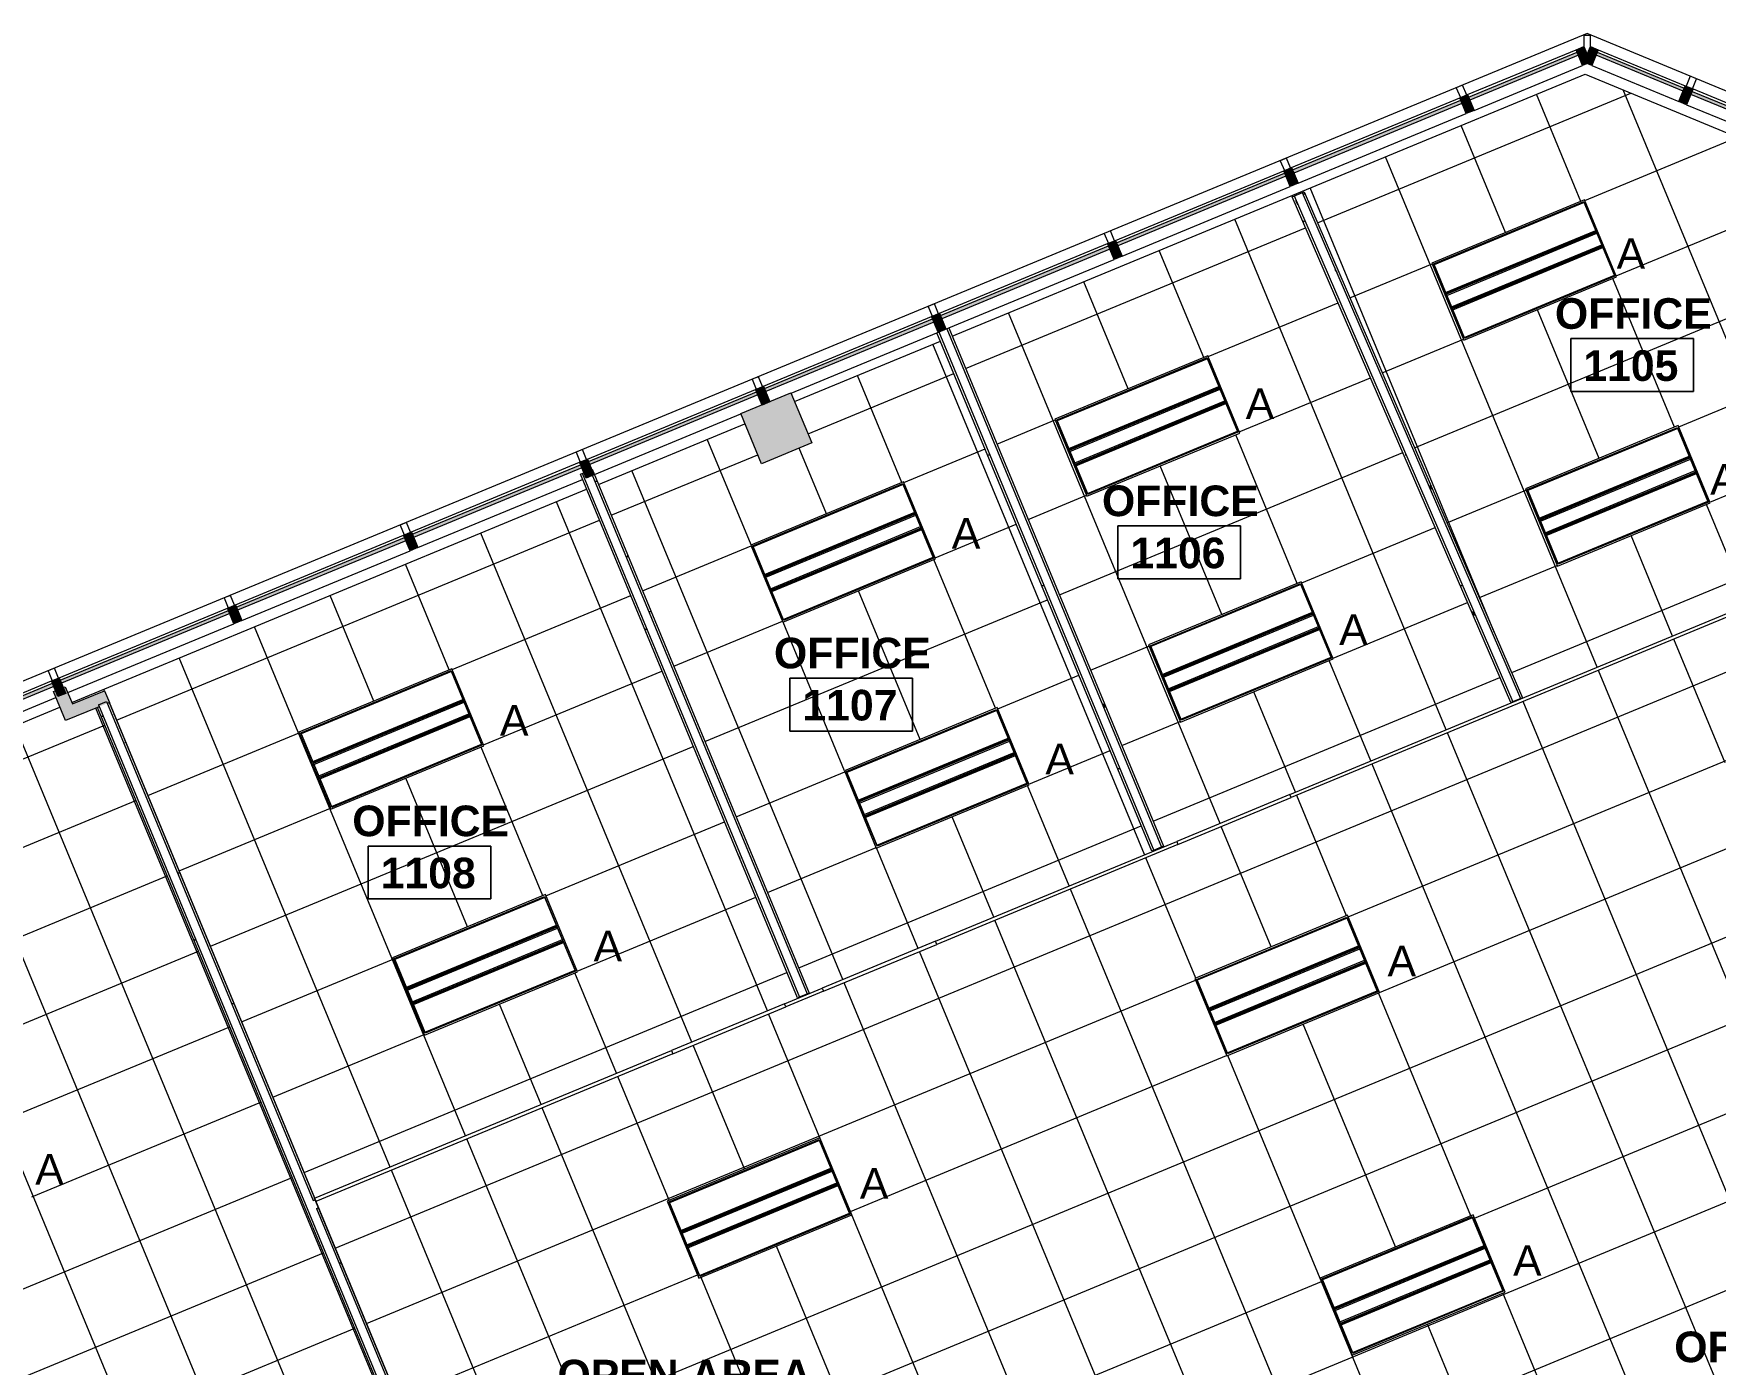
# Model space of a CAD drawing. Header units: inches. Extents: x 488 to 2071, y 800 to 2512.
# Drawn here: x 1040.8 to 1535, y 2121.1 to 2512.4 of the extents above; entities that cross this region are included whole.
import ezdxf

# ---------------------------------------------------------------- set-up
doc = ezdxf.new("R2010")
doc.units = ezdxf.units.IN
doc.header["$MEASUREMENT"] = 0
for name, color, linetype, lineweight in [('A-AREA-IDEN', 2, 'Continuous', 9), ('A-CLNG', 13, 'Continuous', 13), ('A-CLNG-PATT', 13, 'Continuous', 13), ('A-Flor-Shel-Tptn', 8, 'Continuous', 9), ('A-GLAZ-CURT', 52, 'Continuous', 9), ('A-GLAZ-CWMG', 51, 'Continuous', 13), ('A-Glaz-Shel', 8, 'Continuous', 9), ('A-Glaz-Shel-Sill', 8, 'Continuous', 9), ('A-WALL', 113, 'Continuous', 9), ('A-WALL-PATT', 111, 'Continuous', 13), ('E-LITE-EQPM', 33, 'Continuous', 9), ('E-LITE-EQPM-IDEN', 33, 'Continuous', 9), ('I-WALL', 2, 'Continuous', 9)]:
    doc.layers.add(name, color=color, linetype=linetype, lineweight=lineweight)
doc.styles.add('Arial', font='arial.ttf', dxfattribs={"height": 9})
doc.styles.add('Swis721 Lt BT_B', font='', dxfattribs={"height": 9})
doc.styles.get('Swis721 Lt BT_B').set_extended_font_data('Swis721 Lt BT', bold=True)
pattern_1 = [(0, (0, 0), (30.72, 7.68), [1.267, -21.773, 1.267, -21.773, -122.88]), (0, (0, 0), (30.72, 7.68), [-46.08, 1.267, -44.813, 1.267, -21.773, -53.76]), (0, (0, 0), (30.72, 7.68), [-115.2, 1.267, -14.093, 1.267, -37.133]), (120, (11.52, 3.84), (-22.011075, 22.7643), [1.267, -21.773, 1.267, -21.773, -122.88]), (120, (11.52, 3.84), (-22.011075, 22.7643), [-46.08, 1.267, -44.813, 1.267, -21.773, -53.76]), (120, (11.52, 3.84), (-22.011075, 22.7643), [-115.2, 1.267, -14.093, 1.267, -37.133]), (240, (15.36, 19.2), (-8.708925, -30.4443), [1.267, -21.773, 1.267, -21.773, -122.88]), (240, (15.36, 19.2), (-8.708925, -30.4443), [-46.08, 1.267, -44.813, 1.267, -21.773, -53.76]), (240, (15.36, 19.2), (-8.708925, -30.4443), [-115.2, 1.267, -14.093, 1.267, -37.133])]

# ---------------------------------------------------------------- blocks, each defined once
blk = doc.blocks.new('Revit Link EDITED_dwg_MUL4-5488113-Level 1 REFLECTED CEILING PLAN')
at = {"layer": 'A-Glaz-Shel', "color": 7, "flags": 128}
for points in [[(-1, 3.12), (-1, 6.25), (1, 6.25), (1, 3.12)], [(55, 3.12), (55, 6.25), (57, 6.25), (57, 3.12)], [(111, 3.12), (111, 6.25), (113, 6.25), (113, 3.12)], [(167, 3.12), (167, 6.25), (169, 6.25), (169, 3.12)]]:
    blk.add_lwpolyline(points, dxfattribs=at)
blk = doc.blocks.new('Revit Link EDITED_dwg_MUL1-V4-Level 1 REFLECTED CEILING PLAN')
at = {"layer": 'A-Glaz-Shel', "color": 7, "flags": 128}
blk.add_lwpolyline([(-1, 3.12), (-1, 6.25), (1, 6.25), (1, 3.12)], dxfattribs=at)
blk = doc.blocks.new('Revit Link EDITED_dwg_MUL1-V6-Level 1 REFLECTED CEILING PLAN')
at = {"layer": 'A-Glaz-Shel', "color": 7, "flags": 128}
blk.add_lwpolyline([(-1, 2.97), (-1, 6.25), (1, 6.25), (1, 2.97)], dxfattribs=at)
blk = doc.blocks.new('Revit Link EDITED_dwg_MUL6-V5-Level 1 REFLECTED CEILING PLAN')
at = {"layer": 'A-Glaz-Shel', "color": 7, "flags": 128}
for points in [[(-1, 3.12), (-1, 6.25), (1, 6.25), (1, 3.12)], [(55, 3.12), (55, 6.25), (57, 6.25), (57, 3.12)], [(111, 3.12), (111, 6.25), (113, 6.25), (113, 3.12)], [(167, 3.12), (167, 6.25), (169, 6.25), (169, 3.12)], [(223, 3.12), (223, 6.25), (225, 6.25), (225, 3.12)], [(279, 3.12), (279, 6.25), (281, 6.25), (281, 3.12)]]:
    blk.add_lwpolyline(points, dxfattribs=at)
blk = doc.blocks.new('Revit Link EDITED_dwg-5488103-Level 1 REFLECTED CEILING PLAN')
at = {"layer": 'A-Glaz-Shel-Sill', "color": 7, "flags": 128}
blk.add_lwpolyline([(2027.09, 2231.29), (2027.09, 2292.98), (1497.37, 2512.39), (550.6, 2120.23), (488.05, 1969.23)], dxfattribs=at)
at = {"extrusion": (0, 0, -1), "zscale": -1}
blk.add_blockref('Revit Link EDITED_dwg_MUL1-V6-Level 1 REFLECTED CEILING PLAN', (-1497.37, 2505.63), dxfattribs=at)
for name, p, rotation in [('Revit Link EDITED_dwg_MUL4-5488113-Level 1 REFLECTED CEILING PLAN', (-1462.23, 2491.07), 337.4999999999797), ('Revit Link EDITED_dwg_MUL1-V4-Level 1 REFLECTED CEILING PLAN', (-1526.21, 2493.68), 22.50000000002028), ('Revit Link EDITED_dwg_MUL6-V5-Level 1 REFLECTED CEILING PLAN', (-1255.28, 2405.35), 337.4999999999797)]:
    blk.add_blockref(name, p, dxfattribs=dict(at, rotation=rotation))
blk = doc.blocks.new('System Panel - Glazed-5474415-Level 1 REFLECTED CEILING PLAN')
at = {"layer": 'A-GLAZ-CURT', "lineweight": 13}
for p, q in [((-315.47, 0.75), (-315.47, 1.75)), ((-315.47, 1.75), (-201.95, 1.75)), ((-201.95, 0.75), (-315.47, 0.75)), ((-201.95, 1.75), (-201.95, 0.75)), ((-165.95, 0.75), (-165.95, 1.75)), ((-165.95, 1.75), (-153.95, 1.75)), ((-153.95, 0.75), (-165.95, 0.75)), ((-153.95, 1.75), (-153.95, 0.75)), ((-117.95, 0.75), (-117.95, 1.75)), ((-117.95, 1.75), (-41.22, 1.75)), ((-41.22, 0.75), (-117.95, 0.75)), ((-41.22, 1.75), (-41.22, 0.75)), ((-5.22, 0.75), (-5.22, 1.75)), ((-5.22, 1.75), (240.78, 1.75)), ((240.78, 0.75), (-5.22, 0.75)), ((240.78, 1.75), (240.78, 0.75)), ((276.78, 0.75), (276.78, 1.75)), ((276.78, 1.75), (315.47, 1.75)), ((315.47, 0.75), (276.78, 0.75)), ((315.47, 1.75), (315.47, 0.75))]:
    blk.add_line(p, q, dxfattribs=at)
at = {"layer": 'A-GLAZ-CURT'}
for p, q in [((-165.95, 1.75), (-201.95, 1.75)), ((-201.95, 0.75), (-165.95, 0.75)), ((-117.95, 1.75), (-153.95, 1.75)), ((-153.95, 0.75), (-117.95, 0.75)), ((-5.22, 1.75), (-41.22, 1.75)), ((-41.22, 0.75), (-5.22, 0.75)), ((276.78, 1.75), (240.78, 1.75)), ((240.78, 0.75), (276.78, 0.75))]:
    blk.add_line(p, q, dxfattribs=at)
blk = doc.blocks.new('System Panel - Glazed-5309572-Level 1 REFLECTED CEILING PLAN')
at = {"layer": 'A-GLAZ-CURT'}
blk.add_hatch(color=7, dxfattribs=at).paths.add_polyline_path([(13.84, 0.75), (13.84, 1.75), (-13.84, 1.75), (-13.84, 0.75), (0.71, 0.75)], flags=0)
at = {"layer": 'A-GLAZ-CURT', "color": 55, "lineweight": 20}
for p, q in [((-13.84, 0.75), (-13.84, 1.75)), ((-13.84, 1.75), (13.84, 1.75)), ((13.84, 0.75), (-13.84, 0.75)), ((13.84, 1.75), (13.84, 0.75))]:
    blk.add_line(p, q, dxfattribs=at)
blk = doc.blocks.new('System Panel - Glazed-5309579-Level 1 REFLECTED CEILING PLAN')
at = {"layer": 'A-GLAZ-CURT'}
blk.add_hatch(color=7, dxfattribs=at).paths.add_polyline_path([(26.8, 0.75), (26.8, 1.75), (-26.8, 1.75), (-26.8, 0.75), (25.31, 0.75)], flags=0)
at = {"layer": 'A-GLAZ-CURT', "color": 55, "lineweight": 20}
for p, q in [((-26.8, 0.75), (-26.8, 1.75)), ((-26.8, 1.75), (26.8, 1.75)), ((26.8, 0.75), (-26.8, 0.75)), ((26.8, 1.75), (26.8, 0.75))]:
    blk.add_line(p, q, dxfattribs=at)
blk = doc.blocks.new('System Panel - Glazed-5309580-Level 1 REFLECTED CEILING PLAN')
at = {"layer": 'A-GLAZ-CURT'}
blk.add_hatch(color=7, dxfattribs=at).paths.add_polyline_path([(-17.26, 0.75), (17.26, 0.75), (17.26, 1.75), (-17.26, 1.75)], flags=0)
at = {"layer": 'A-GLAZ-CURT', "color": 55, "lineweight": 20}
for p, q in [((-17.26, 0.75), (-17.26, 1.75)), ((-17.26, 1.75), (17.26, 1.75)), ((17.26, 0.75), (-17.26, 0.75)), ((17.26, 1.75), (17.26, 0.75))]:
    blk.add_line(p, q, dxfattribs=at)
blk = doc.blocks.new('System Panel - Glazed-5309578-Level 1 REFLECTED CEILING PLAN')
at = {"layer": 'A-GLAZ-CURT'}
blk.add_hatch(color=7, dxfattribs=at).paths.add_polyline_path([(26.75, 0.75), (26.75, 1.75), (-26.75, 1.75), (-26.75, 0.75), (26.31, 0.75)], flags=0)
at = {"layer": 'A-GLAZ-CURT', "color": 55, "lineweight": 20}
for p, q in [((-26.75, 0.75), (-26.75, 1.75)), ((-26.75, 1.75), (26.75, 1.75)), ((26.75, 0.75), (-26.75, 0.75)), ((26.75, 1.75), (26.75, 0.75))]:
    blk.add_line(p, q, dxfattribs=at)
blk = doc.blocks.new('Rectangular Mullion - 2_5_ x 5_ rectangular-V23-Level 1 REFLECTED CEILING PLAN')
at = {"layer": 'A-GLAZ-CWMG', "lineweight": 9}
for p, q in [((996.58, 2301.58), (1046.01, 2322.05)), ((998.5, 2296.96), (1047.32, 2317.18))]:
    blk.add_line(p, q, dxfattribs=at)
blk = doc.blocks.new('Rectangular Mullion - 2_5_ x 5_ rectangular-V24-Level 1 REFLECTED CEILING PLAN')
at = {"layer": 'A-GLAZ-CWMG', "lineweight": 9}
for p, q in [((1048.32, 2323.01), (1097.75, 2343.48)), ((1050.78, 2318.61), (1099.66, 2338.86))]:
    blk.add_line(p, q, dxfattribs=at)
blk = doc.blocks.new('Rectangular Mullion - 2_5_ x 5_ rectangular-V20-Level 1 REFLECTED CEILING PLAN')
at = {"layer": 'A-GLAZ-CWMG', "lineweight": 9}
for p, q in [((737.9, 2194.43), (787.32, 2214.9)), ((739.81, 2189.81), (789.24, 2210.28))]:
    blk.add_line(p, q, dxfattribs=at)
blk = doc.blocks.new('Rectangular Mullion - 2_5_ x 5_ rectangular-V25-Level 1 REFLECTED CEILING PLAN')
at = {"layer": 'A-GLAZ-CWMG', "lineweight": 9}
for p, q in [((1151.79, 2365.87), (1201.22, 2386.34)), ((1153.71, 2361.25), (1202.11, 2381.3))]:
    blk.add_line(p, q, dxfattribs=at)
blk = doc.blocks.new('Rectangular Mullion - 2_5_ x 5_ rectangular-V26-Level 1 REFLECTED CEILING PLAN')
at = {"layer": 'A-GLAZ-CWMG', "lineweight": 9}
for p, q in [((1203.53, 2387.3), (1252.96, 2407.77)), ((1205.58, 2382.73), (1248.63, 2400.57))]:
    blk.add_line(p, q, dxfattribs=at)
blk = doc.blocks.new('Rectangular Mullion - 2_5_ x 5_ rectangular-V27-Level 1 REFLECTED CEILING PLAN')
at = {"layer": 'A-GLAZ-CWMG', "lineweight": 9}
for p, q in [((1255.27, 2408.73), (1304.7, 2429.2)), ((1263.41, 2406.69), (1306.26, 2424.44))]:
    blk.add_line(p, q, dxfattribs=at)
blk = doc.blocks.new('Rectangular Mullion - 2_5_ x 5_ rectangular-V28-Level 1 REFLECTED CEILING PLAN')
at = {"layer": 'A-GLAZ-CWMG', "lineweight": 9}
for p, q in [((1307.01, 2430.16), (1356.43, 2450.63)), ((1309.72, 2425.87), (1358.35, 2446.01))]:
    blk.add_line(p, q, dxfattribs=at)
blk = doc.blocks.new('Rectangular Mullion - 2_5_ x 5_ rectangular-5308300-Level 1 REFLECTED CEILING PLAN')
at = {"layer": 'A-GLAZ-CWMG', "lineweight": 9}
for p, q in [((1462.22, 2494.45), (1494.11, 2507.66)), ((1464.13, 2489.83), (1496.02, 2503.04))]:
    blk.add_line(p, q, dxfattribs=at)
blk = doc.blocks.new('Rectangular Mullion - 2_5_ x 5_ rectangular-5309582-Level 1 REFLECTED CEILING PLAN')
at = {"layer": 'A-GLAZ-CWMG', "lineweight": 9}
blk.add_hatch(color=7, dxfattribs=at).paths.add_polyline_path([(-2.5, 2.5), (-1.04, 2.5), (-1.77, 1.77), (0, 0), (0, -2.5), (-2.5, -2.5), (-2.5, -0.75)], flags=0)
at = {"layer": 'A-GLAZ-CWMG', "color": 55, "lineweight": 20}
for p, q in [((0, 2.5), (-2.5, 2.5)), ((-2.5, 2.5), (-2.5, -2.5)), ((0, -2.5), (0, 2.5)), ((-2.5, -2.5), (0, -2.5))]:
    blk.add_line(p, q, dxfattribs=at)
blk = doc.blocks.new('Rectangular Mullion - 2_5_ x 5_ rectangular-5309583-Level 1 REFLECTED CEILING PLAN')
at = {"layer": 'A-GLAZ-CWMG', "lineweight": 9}
blk.add_hatch(color=7, dxfattribs=at).paths.add_polyline_path([(-1.25, 2.5), (1.25, 2.5), (1.25, -2.5), (-1.25, -2.5), (-1.25, -0.75)], flags=0)
at = {"layer": 'A-GLAZ-CWMG', "color": 55, "lineweight": 20}
for p, q in [((1.25, 2.5), (-1.25, 2.5)), ((-1.25, 2.5), (-1.25, -2.5)), ((1.25, -2.5), (1.25, 2.5)), ((-1.25, -2.5), (1.25, -2.5))]:
    blk.add_line(p, q, dxfattribs=at)
blk = doc.blocks.new('Rectangular Mullion - 2_5_ x 5_ rectangular-5309581-Level 1 REFLECTED CEILING PLAN')
at = {"layer": 'A-GLAZ-CWMG', "lineweight": 9}
blk.add_hatch(color=7, dxfattribs=at).paths.add_polyline_path([(0, 2.5), (-1.89, 2.5), (-2.5, 2.25), (-2.5, -2.5), (0, -2.5), (0, 0)], flags=0)
at = {"layer": 'A-GLAZ-CWMG', "color": 55, "lineweight": 20}
for p, q in [((-2.5, 2.5), (0, 2.5)), ((-2.5, -2.5), (-2.5, 2.5)), ((0, 2.5), (0, -2.5)), ((0, -2.5), (-2.5, -2.5))]:
    blk.add_line(p, q, dxfattribs=at)
blk = doc.blocks.new('Rectangular Mullion - 2_5_ x 5_ rectangular-5308210-Level 1 REFLECTED CEILING PLAN')
at = {"layer": 'A-GLAZ-CWMG', "lineweight": 9}
for p, q in [((1528.52, 2496.11), (1578.04, 2475.6)), ((1526.61, 2491.49), (1576.13, 2470.98))]:
    blk.add_line(p, q, dxfattribs=at)
blk = doc.blocks.new('Rectangular Mullion - 2_5_ x 5_ rectangular-5308474-Level 1 REFLECTED CEILING PLAN')
at = {"layer": 'A-GLAZ-CWMG', "lineweight": 9}
for p, q in [((1500.64, 2507.66), (1526.21, 2497.07)), ((1498.73, 2503.04), (1524.3, 2492.45))]:
    blk.add_line(p, q, dxfattribs=at)
blk = doc.blocks.new('L-Recessed-Axis-Plano - 2 X 4-4550867-Level 1 REFLECTED CEILING PLAN')
at = {"layer": 'E-LITE-EQPM'}
for p, q in [((23.91, 11.87), (-23.91, 11.87)), ((-23.91, 11.87), (-23.91, -11.88)), ((-23.87, -11.56), (-23.87, 11.56)), ((-23.87, 11.56), (23.88, 11.56)), ((23.88, 11.56), (23.88, -11.56)), ((23.91, -11.88), (23.91, 11.87)), ((-23.87, 2.74), (23.88, 2.74)), ((23.88, 2.51), (-23.87, 2.51)), ((-23.87, 2.3), (23.88, 2.3)), ((-23.87, 2.2), (23.88, 2.2)), ((-23.87, 1.83), (23.88, 1.83)), ((-23.87, -1.83), (23.88, -1.83)), ((-23.87, -2.2), (23.88, -2.2)), ((-23.87, -2.3), (23.88, -2.3)), ((-23.87, -2.51), (23.88, -2.51)), ((-23.87, -2.74), (23.88, -2.74)), ((-23.91, -11.88), (23.91, -11.88)), ((23.88, -11.56), (-23.87, -11.56))]:
    blk.add_line(p, q, dxfattribs=at)
blk = doc.blocks.new('Room Tag - Room Name and Number-3379422-Level 1 REFLECTED CEILING PLAN')
at = {"layer": 'A-AREA-IDEN'}
for p, q in [((-0.1881, -0.1636), (-0.1881, -0.0018)), ((-0.1881, -0.0018), (0.1869, -0.0018)), ((0.1869, -0.0018), (-0.1881, -0.0018)), ((-0.1881, -0.0018), (-0.1881, -0.1636)), ((0.1869, -0.0018), (0.1869, -0.1636)), ((0.1869, -0.1636), (0.1869, -0.0018)), ((0.1869, -0.1636), (-0.1881, -0.1636)), ((-0.1881, -0.1636), (0.1869, -0.1636))]:
    blk.add_line(p, q, dxfattribs=at)

msp = doc.modelspace()

# ---------------------------------------------------------------- hatches: boundary and pattern name
at = {"layer": 'A-CLNG-PATT'}
h = msp.add_hatch(dxfattribs=at)
h.set_pattern_fill('FP_6', color=256, style=0, pattern_type=2)
h.set_pattern_definition([(22.5, (1358.762, 2354.203), (9.1844, -22.1731), []), (292.5, (1358.762, 2354.203), (-22.1731, -9.1844), [])])
h.paths.add_polyline_path([(1123.41, 2169.95), (1706.27, 2411.38), (1706.22, 2411.49), (1706.94, 2411.79), (1707.1, 2411.72), (1709.06, 2412.53), (1608.55, 2454.17), (1603.73, 2442.55), (1588.95, 2448.67), (1593.76, 2460.29), (1496.76, 2500.47), (1310.74, 2423.42), (1372.87, 2273.42), (1369.41, 2271.98), (1307.27, 2421.99), (1264.43, 2404.24), (1269.49, 2392.02), (1254.71, 2385.9), (1249.83, 2397.68), (1206.77, 2379.85), (1268.72, 2230.28), (1265.26, 2228.84), (1203.31, 2378.41), (1051.98, 2315.73), (1052.17, 2315.27), (1061.6, 2319.17), (1123.36, 2170.06)], flags=0)
h.paths.add_polyline_path([(1155.66, 2217.91), (1146.26, 2240.6), (1191.19, 2259.21), (1200.59, 2236.52), (1155.88, 2218)], flags=0)
h.paths.add_polyline_path([(1288.45, 2272.91), (1279.05, 2295.61), (1323.98, 2314.22), (1333.38, 2291.52), (1288.67, 2273.01)], flags=0)
h.paths.add_polyline_path([(1128.16, 2284.32), (1118.76, 2307.01), (1163.68, 2325.62), (1173.08, 2302.92), (1128.38, 2284.41)], flags=0)
h.paths.add_polyline_path([(1377.84, 2309.94), (1368.44, 2332.63), (1413.36, 2351.24), (1422.76, 2328.55), (1378.19, 2310.08)], flags=0)
h.paths.add_polyline_path([(1474.92, 2315.69), (1410.68, 2464.44), (1414.15, 2465.88), (1478.39, 2317.12), (1475.5, 2315.92)], flags=0)
h.paths.add_polyline_path([(1260.95, 2339.32), (1251.55, 2362.01), (1296.47, 2380.62), (1305.87, 2357.93), (1261.17, 2339.41)], flags=0)
h.paths.add_polyline_path([(1488.61, 2355.82), (1479.21, 2378.51), (1524.13, 2397.12), (1533.53, 2374.43), (1488.83, 2355.91)], flags=0)
h.paths.add_polyline_path([(1350.33, 2376.34), (1340.93, 2399.04), (1385.86, 2417.64), (1395.26, 2394.95), (1350.55, 2376.44)], flags=0)
h.paths.add_polyline_path([(1577.3, 2392.56), (1567.9, 2415.25), (1612.83, 2433.86), (1622.22, 2411.17), (1577.52, 2392.65)], flags=0)
h.paths.add_polyline_path([(1461.1, 2422.23), (1451.7, 2444.92), (1496.63, 2463.53), (1506.03, 2440.83), (1461.32, 2422.32)], flags=0)
h = msp.add_hatch(dxfattribs=at)
h.set_pattern_fill('FP_8', color=256, style=0, pattern_type=2)
h.set_pattern_definition([(22.5, (1548.482, 2147.036), (9.1844, -22.1731), []), (292.5, (1548.482, 2147.036), (-22.1731, -9.1844), [])])
h.paths.add_polyline_path([(1500.81, 1790.56), (1501.31, 1790.76), (1501.16, 1791.18), (1571.97, 1820.51), (1572.14, 1820.1), (1815.51, 1920.91), (1783.31, 1998.63), (1779.85, 1997.2), (1694.14, 2204.12), (1694.26, 2204.17), (1690.01, 2214.45), (1692.45, 2221.18), (1702.25, 2224.79), (1702.93, 2225.07), (1709.04, 2210.3), (1881.32, 2281.66), (1871.75, 2304.75), (1875.22, 2306.19), (1886.22, 2279.63), (1939.27, 2303.36), (1926.08, 2308.83), (1930.95, 2320.62), (1732.29, 2402.91), (1730.28, 2398.06), (1706.94, 2407.73), (1707.65, 2408.04), (1706.65, 2410.45), (1123.74, 2169.01), (1193.44, 2000.73), (1381.99, 2078.83), (1413.5, 2002.76), (1413, 2002.55), (1500.73, 1790.73)], flags=0)
h.paths.add_polyline_path([(1587.01, 1796.35), (1702.75, 1844.29), (1693.61, 1866.36), (1577.87, 1818.42), (1586.77, 1796.92)], flags=0)
h.paths.add_polyline_path([(1706.21, 1845.72), (1822.22, 1893.78), (1813.08, 1915.84), (1697.07, 1867.79), (1705.64, 1847.12)], flags=0)
h.paths.add_polyline_path([(1538.42, 1858), (1529.02, 1880.69), (1573.95, 1899.3), (1583.35, 1876.6), (1538.64, 1858.09)], flags=0)
h.paths.add_polyline_path([(1223.52, 1928.11), (1371.65, 1989.47), (1343.01, 2058.63), (1194.88, 1997.27), (1220.22, 1936.09)], flags=0)
h.paths.add_polyline_path([(1688.29, 1932.27), (1678.89, 1954.97), (1723.82, 1973.57), (1733.22, 1950.88), (1688.51, 1932.37)], flags=0)
h.paths.add_polyline_path([(1501.95, 1946.05), (1492.55, 1968.75), (1537.47, 1987.35), (1546.87, 1964.66), (1502.17, 1946.14)], flags=0)
h.paths.add_polyline_path([(1256.51, 1973.08), (1247.11, 1995.77), (1292.04, 2014.38), (1301.44, 1991.69), (1256.73, 1973.17)], flags=0)
h.paths.add_polyline_path([(1375.12, 1990.9), (1408.61, 2004.78), (1379.96, 2073.93), (1346.47, 2060.06), (1374.78, 1991.72)], flags=0)
h.paths.add_polyline_path([(1651.82, 2020.33), (1642.42, 2043.02), (1687.34, 2061.63), (1696.74, 2038.94), (1652.04, 2020.42)], flags=0)
h.paths.add_polyline_path([(1464.75, 2034.15), (1455.35, 2056.84), (1500.27, 2075.45), (1509.67, 2052.75), (1464.97, 2034.24)], flags=0)
h.paths.add_polyline_path([(1272.7, 2058.61), (1263.3, 2081.31), (1308.23, 2099.91), (1317.63, 2077.22), (1272.92, 2058.7)], flags=0)
h.paths.add_polyline_path([(1383.89, 2074.95), (1377.81, 2089.75), (1392.55, 2095.86), (1398.67, 2081.07), (1384, 2075)], flags=0)
h.paths.add_polyline_path([(1615.33, 2110), (1605.93, 2132.69), (1650.85, 2151.3), (1660.25, 2128.6), (1615.55, 2110.09)], flags=0)
h.paths.add_polyline_path([(1428.31, 2123.75), (1418.91, 2146.44), (1463.84, 2165.05), (1473.24, 2142.36), (1428.53, 2123.84)], flags=0)
h.paths.add_polyline_path([(1236.33, 2146.42), (1226.93, 2169.11), (1271.86, 2187.72), (1281.26, 2165.03), (1236.55, 2146.51)], flags=0)
h.paths.add_polyline_path([(1583.32, 2187.27), (1573.92, 2209.97), (1618.84, 2228.58), (1628.24, 2205.88), (1583.54, 2187.37)], flags=0)
h.paths.add_polyline_path([(1703.83, 2208.14), (1708.44, 2210.05), (1708.72, 2210.71), (1705.5, 2212.08), (1703.84, 2208.16)], flags=0)
h.paths.add_polyline_path([(1391.42, 2211.83), (1382.02, 2234.52), (1426.95, 2253.13), (1436.35, 2230.44), (1391.64, 2211.92)], flags=0)
h.paths.add_polyline_path([(1716.63, 2242.49), (1707.23, 2265.19), (1752.15, 2283.8), (1761.55, 2261.1), (1716.85, 2242.59)], flags=0)
h.paths.add_polyline_path([(1547.04, 2275.12), (1537.64, 2297.81), (1582.57, 2316.42), (1591.97, 2293.73), (1547.26, 2275.21)], flags=0)
h.paths.add_polyline_path([(1679.85, 2331.3), (1670.45, 2353.99), (1715.37, 2372.6), (1724.77, 2349.91), (1680.07, 2331.39)], flags=0)
h.paths.add_polyline_path([(1728.25, 2402.96), (1728.82, 2404.35), (1710.37, 2411.99), (1708.41, 2411.18), (1728.01, 2403.06)], flags=0)
h = msp.add_hatch(dxfattribs=at)
h.set_pattern_fill('FP_4', color=256, style=0, pattern_type=2)
h.set_pattern_definition([(292.5, (984.87, 1991.512), (-22.1731, -9.1844), []), (202.5, (984.87, 1991.512), (-9.1844, 22.1731), [])])
h.paths.add_polyline_path([(936.47, 1716.21), (1080.67, 1775.94), (1049.26, 1851.78), (1048.22, 1851.35), (1016.67, 1927.51), (1071.54, 1950.24), (1066.76, 1961.78), (1081.54, 1967.9), (1086.32, 1956.36), (1189.98, 1999.3), (1059.52, 2314.25), (1050.14, 2310.37), (1048.51, 2314.29), (954.19, 2275.22), (959.07, 2263.44), (944.28, 2257.32), (939.41, 2269.1), (741.43, 2187.09), (935.79, 1717.85)], flags=0)
h.paths.add_polyline_path([(950.23, 1821.02), (940.83, 1843.72), (985.76, 1862.33), (995.16, 1839.63), (950.45, 1821.12)], flags=0)
h.paths.add_polyline_path([(1050.22, 1856.33), (1084.1, 1870.36), (1055.45, 1939.52), (1021.57, 1925.48), (1050.19, 1856.39)], flags=0)
h.paths.add_polyline_path([(1087.56, 1871.79), (1220.06, 1926.68), (1191.41, 1995.83), (1087.48, 1952.78), (1087.38, 1953), (1073.33, 1947.19), (1073.43, 1946.96), (1058.91, 1940.95), (1087.22, 1872.61)], flags=0)
h.paths.add_polyline_path([(914.66, 1910.31), (905.26, 1933), (950.19, 1951.61), (959.59, 1928.92), (914.88, 1910.4)], flags=0)
h.paths.add_polyline_path([(1119.07, 1916.15), (1109.67, 1938.84), (1154.59, 1957.45), (1163.99, 1934.76), (1119.29, 1916.24)], flags=0)
h.paths.add_polyline_path([(1068.82, 1974.16), (1059.42, 1996.86), (1104.35, 2015.46), (1113.75, 1992.77), (1069.04, 1974.25)], flags=0)
h.paths.add_polyline_path([(876.67, 1998.61), (867.27, 2021.31), (912.2, 2039.92), (921.6, 2017.22), (876.89, 1998.71)], flags=0)
h.paths.add_polyline_path([(1032.04, 2062.97), (1022.64, 2085.66), (1067.56, 2104.27), (1076.96, 2081.58), (1032.26, 2063.06)], flags=0)
h.paths.add_polyline_path([(841.2, 2087.66), (831.8, 2110.35), (876.73, 2128.96), (886.13, 2106.27), (841.42, 2087.75)], flags=0)
h.paths.add_polyline_path([(995.36, 2151.51), (985.96, 2174.21), (1030.89, 2192.81), (1040.28, 2170.12), (995.58, 2151.6)], flags=0)
h.paths.add_polyline_path([(812.44, 2153.68), (803.04, 2176.37), (847.97, 2194.98), (857.36, 2172.29), (812.66, 2153.77)], flags=0)
h.paths.add_polyline_path([(967.81, 2218.04), (958.41, 2240.73), (1003.33, 2259.34), (1012.73, 2236.64), (968.03, 2218.13)], flags=0)
at = {"layer": 'A-WALL'}
msp.add_hatch(color=250, dxfattribs=at).paths.add_polyline_path([(1254.71, 2385.9), (1269.49, 2392.02), (1263.37, 2406.81), (1248.58, 2400.68), (1254.63, 2386.09)], flags=0)
at = {"layer": 'A-WALL-PATT', "lineweight": 9}
h = msp.add_hatch(dxfattribs=at)
h.set_pattern_fill('FP_1', color=256, style=0, pattern_type=2)
h.set_pattern_definition(pattern_1)
h.paths.add_polyline_path([(1474.92, 2315.69), (1475.5, 2315.92), (1411.26, 2464.68), (1410.68, 2464.44), (1474.82, 2315.92)], flags=0)
h = msp.add_hatch(dxfattribs=at)
h.set_pattern_fill('FP_1', color=256, style=0, pattern_type=2)
h.set_pattern_definition(pattern_1)
h.paths.add_polyline_path([(1477.81, 2316.88), (1478.39, 2317.12), (1414.15, 2465.88), (1413.57, 2465.64), (1477.09, 2318.55)], flags=0)
h = msp.add_hatch(dxfattribs=at)
h.set_pattern_fill('FP_1', color=256, style=0, pattern_type=2)
h.set_pattern_definition(pattern_1)
h.paths.add_polyline_path([(1369.41, 2271.98), (1369.99, 2272.22), (1306.84, 2424.68), (1306.26, 2424.44), (1369.31, 2272.22)], flags=0)
h = msp.add_hatch(dxfattribs=at)
h.set_pattern_fill('FP_1', color=256, style=0, pattern_type=2)
h.set_pattern_definition(pattern_1)
h.paths.add_polyline_path([(1372.3, 2273.18), (1372.87, 2273.42), (1309.72, 2425.87), (1309.15, 2425.63), (1369.99, 2278.75)], flags=0)
h = msp.add_hatch(dxfattribs=at)
h.set_pattern_fill('FP_1', color=256, style=0, pattern_type=2)
h.set_pattern_definition(pattern_1)
h.paths.add_polyline_path([(1265.26, 2228.84), (1265.84, 2229.08), (1202.04, 2383.1), (1201.46, 2382.86), (1265.16, 2229.08)], flags=0)
h = msp.add_hatch(dxfattribs=at)
h.set_pattern_fill('FP_1', color=256, style=0, pattern_type=2)
h.set_pattern_definition(pattern_1)
h.paths.add_polyline_path([(1268.15, 2230.04), (1268.72, 2230.28), (1204.93, 2384.3), (1204.35, 2384.06), (1265.84, 2235.61)], flags=0)
for points in [[(1050.14, 2310.37), (1053.6, 2311.8), (1050.06, 2320.35), (1046.6, 2318.91), (1048.53, 2314.25)], [(1053.6, 2311.8), (1063.02, 2315.73), (1061.6, 2319.17), (1052.17, 2315.27), (1052.94, 2313.41)]]:
    msp.add_hatch(color=7, dxfattribs=at).paths.add_polyline_path(points, flags=0)
h = msp.add_hatch(dxfattribs=at)
h.set_pattern_fill('FP_1', color=256, style=0, pattern_type=2)
h.set_pattern_definition(pattern_1)
h.paths.add_polyline_path([(1319.88, 1685.7), (1320.46, 1685.94), (1060.1, 2314.49), (1059.52, 2314.25), (1319.85, 1685.77)], flags=0)
h = msp.add_hatch(dxfattribs=at)
h.set_pattern_fill('FP_1', color=256, style=0, pattern_type=2)
h.set_pattern_definition(pattern_1)
h.paths.add_polyline_path([(1322.76, 1686.89), (1323.34, 1687.13), (1124.51, 2167.16), (1123.93, 2166.92), (1320.46, 1692.47)], flags=0)
h.paths.add_polyline_path([(1122.98, 2169.23), (1123.55, 2169.47), (1062.99, 2315.69), (1062.41, 2315.45), (1122.81, 2169.62)], flags=0)

# ---------------------------------------------------------------- linework, layer by layer
at = {"layer": 'A-CLNG'}
for p, q in [((1310.74, 2423.42), (1496.76, 2500.47)), ((1496.76, 2500.47), (1593.76, 2460.29)), ((1496.63, 2463.53), (1451.7, 2444.92)), ((1506.03, 2440.83), (1496.63, 2463.53)), ((1451.7, 2444.92), (1461.1, 2422.23)), ((1461.1, 2422.23), (1506.03, 2440.83)), ((1264.43, 2404.24), (1307.27, 2421.99)), ((1385.86, 2417.64), (1340.93, 2399.04)), ((1395.26, 2394.95), (1385.86, 2417.64)), ((1206.77, 2379.85), (1249.83, 2397.68)), ((1340.93, 2399.04), (1350.33, 2376.34)), ((1350.33, 2376.34), (1395.26, 2394.95)), ((1524.13, 2397.12), (1479.21, 2378.51)), ((1533.53, 2374.43), (1524.13, 2397.12)), ((1051.98, 2315.73), (1203.31, 2378.41)), ((1296.47, 2380.62), (1251.55, 2362.01)), ((1305.87, 2357.93), (1296.47, 2380.62)), ((1479.21, 2378.51), (1488.61, 2355.82)), ((1488.61, 2355.82), (1533.53, 2374.43)), ((1251.55, 2362.01), (1260.95, 2339.32)), ((1260.95, 2339.32), (1305.87, 2357.93)), ((1413.36, 2351.24), (1368.44, 2332.63)), ((1422.76, 2328.55), (1413.36, 2351.24)), ((1368.44, 2332.63), (1377.84, 2309.94)), ((1377.84, 2309.94), (1422.76, 2328.55)), ((1163.68, 2325.62), (1118.76, 2307.01)), ((1173.08, 2302.92), (1163.68, 2325.62)), ((954.19, 2275.22), (1048.51, 2314.29)), ((1123.41, 2169.95), (1063.03, 2315.71)), ((1323.98, 2314.22), (1279.05, 2295.61)), ((1333.38, 2291.52), (1323.98, 2314.22)), ((1118.76, 2307.01), (1128.16, 2284.32)), ((1128.16, 2284.32), (1173.08, 2302.92)), ((1279.05, 2295.61), (1288.45, 2272.91)), ((1288.45, 2272.91), (1333.38, 2291.52)), ((1191.19, 2259.21), (1146.26, 2240.6)), ((1200.59, 2236.52), (1191.19, 2259.21)), ((1426.95, 2253.13), (1382.02, 2234.52)), ((1436.35, 2230.44), (1426.95, 2253.13)), ((1146.26, 2240.6), (1155.66, 2217.91)), ((1155.66, 2217.91), (1200.59, 2236.52)), ((1382.02, 2234.52), (1391.42, 2211.83)), ((1391.42, 2211.83), (1436.35, 2230.44)), ((1271.86, 2187.72), (1226.93, 2169.11)), ((1281.26, 2165.03), (1271.86, 2187.72)), ((1226.93, 2169.11), (1236.33, 2146.42)), ((1236.33, 2146.42), (1281.26, 2165.03)), ((1463.84, 2165.05), (1418.91, 2146.44)), ((1473.24, 2142.36), (1463.84, 2165.05)), ((1418.91, 2146.44), (1428.31, 2123.75)), ((1428.31, 2123.75), (1473.24, 2142.36))]:
    msp.add_line(p, q, dxfattribs=at)
at = {"layer": 'A-WALL', "lineweight": 13}
for p, q in [((1411.26, 2464.68), (1475.5, 2315.92)), ((1413.57, 2465.64), (1477.81, 2316.88)), ((1306.84, 2424.68), (1369.99, 2272.22)), ((1309.15, 2425.63), (1372.3, 2273.18)), ((1202.04, 2383.1), (1265.84, 2229.08)), ((1204.35, 2384.06), (1268.15, 2230.04)), ((1059.86, 2315.07), (1320.46, 1685.94)), ((1062.17, 2316.03), (1122.98, 2169.23)), ((1122.98, 2169.23), (1123.55, 2169.47)), ((1123.93, 2166.92), (1124.51, 2167.16)), ((1123.93, 2166.92), (1322.76, 1686.89))]:
    msp.add_line(p, q, dxfattribs=at)
at = {"layer": 'A-WALL', "color": 55, "lineweight": 20}
for p, q in [((1248.58, 2400.68), (1263.37, 2406.81)), ((1263.37, 2406.81), (1269.49, 2392.02)), ((1254.71, 2385.9), (1248.58, 2400.68)), ((1269.49, 2392.02), (1254.71, 2385.9))]:
    msp.add_line(p, q, dxfattribs=at)
at = {"layer": 'I-WALL', "lineweight": 13}
for p, q in [((1410.68, 2464.44), (1414.15, 2465.88)), ((1474.92, 2315.69), (1410.68, 2464.44)), ((1414.15, 2465.88), (1478.39, 2317.12)), ((1306.26, 2424.44), (1309.72, 2425.87)), ((1369.41, 2271.98), (1306.26, 2424.44)), ((1309.72, 2425.87), (1372.87, 2273.42)), ((1201.46, 2382.86), (1204.93, 2384.3)), ((1265.26, 2228.84), (1201.46, 2382.86)), ((1204.93, 2384.3), (1268.72, 2230.28)), ((1059.52, 2314.25), (1060.1, 2314.49)), ((1189.98, 1999.3), (1059.52, 2314.25)), ((1062.41, 2315.45), (1062.99, 2315.69)), ((1062.99, 2315.69), (1193.44, 2000.73)), ((1478.39, 2317.12), (1474.92, 2315.69)), ((1372.87, 2273.42), (1369.41, 2271.98)), ((1268.72, 2230.28), (1265.26, 2228.84))]:
    msp.add_line(p, q, dxfattribs=at)
at = {"layer": 'I-WALL', "color": 55, "lineweight": 20}
for p, q in [((1046.6, 2318.91), (1050.06, 2320.35)), ((1050.14, 2310.37), (1046.6, 2318.91)), ((1050.06, 2320.35), (1052.17, 2315.27)), ((1052.17, 2315.27), (1061.6, 2319.17)), ((1061.6, 2319.17), (1063.03, 2315.71)), ((1059.52, 2314.25), (1050.14, 2310.37)), ((1063.03, 2315.71), (1062.99, 2315.69))]:
    msp.add_line(p, q, dxfattribs=at)
at = {"layer": 'I-WALL'}
msp.add_line((1059.86, 2315.07), (1062.17, 2316.03), dxfattribs=at)

# ---------------------------------------------------------------- block references
at = {"layer": 'A-AREA-IDEN', "xscale": 95.99999999999994, "yscale": 95.99999999999994, "zscale": 95.99999999999994}
for p in [(1510.64, 2422.87), (1377.51, 2367.79), (1281.11, 2323.03), (1157.17, 2273.68)]:
    msp.add_blockref('Room Tag - Room Name and Number-3379422-Level 1 REFLECTED CEILING PLAN', p, dxfattribs=at)
at = {"layer": 'A-Flor-Shel-Tptn', "color": 7}
msp.add_blockref('Revit Link EDITED_dwg-5488103-Level 1 REFLECTED CEILING PLAN', (0, 0), dxfattribs=at)
at = {"layer": 'A-GLAZ-CURT'}
for name, p, rotation in [('System Panel - Glazed-5309580-Level 1 REFLECTED CEILING PLAN', (1479.12, 2498.74), 22.49999999995562), ('System Panel - Glazed-5309572-Level 1 REFLECTED CEILING PLAN', (1512.47, 2500.05), 337.4999999999997), ('System Panel - Glazed-5309578-Level 1 REFLECTED CEILING PLAN', (1436.15, 2480.95), 22.49999999995562), ('System Panel - Glazed-5309579-Level 1 REFLECTED CEILING PLAN', (1552.33, 2483.54), 337.4999999999997), ('System Panel - Glazed-5309578-Level 1 REFLECTED CEILING PLAN', (1384.41, 2459.52), 22.49999999995562), ('System Panel - Glazed-5309578-Level 1 REFLECTED CEILING PLAN', (1332.68, 2438.09), 22.49999999995562), ('System Panel - Glazed-5309578-Level 1 REFLECTED CEILING PLAN', (1280.94, 2416.66), 22.49999999995562), ('System Panel - Glazed-5474415-Level 1 REFLECTED CEILING PLAN', (1415.48, 2289.04), 22.4999999999994), ('System Panel - Glazed-5309578-Level 1 REFLECTED CEILING PLAN', (1229.2, 2395.23), 22.49999999995562), ('System Panel - Glazed-5309578-Level 1 REFLECTED CEILING PLAN', (1177.46, 2373.79), 22.49999999995562), ('System Panel - Glazed-5309578-Level 1 REFLECTED CEILING PLAN', (1125.73, 2352.36), 22.49999999995562), ('System Panel - Glazed-5309578-Level 1 REFLECTED CEILING PLAN', (1073.99, 2330.93), 22.49999999995562), ('System Panel - Glazed-5309578-Level 1 REFLECTED CEILING PLAN', (1022.25, 2309.5), 22.49999999995562)]:
    msp.add_blockref(name, p, dxfattribs=dict(at, rotation=rotation))
at = {"layer": 'A-GLAZ-CWMG', "lineweight": 9}
for name, p in [('Rectangular Mullion - 2_5_ x 5_ rectangular-5308300-Level 1 REFLECTED CEILING PLAN', (0, 0)), ('Rectangular Mullion - 2_5_ x 5_ rectangular-5308474-Level 1 REFLECTED CEILING PLAN', (0, 0)), ('Rectangular Mullion - 2_5_ x 5_ rectangular-5308210-Level 1 REFLECTED CEILING PLAN', (0, 0)), ('Rectangular Mullion - 2_5_ x 5_ rectangular-V20-Level 1 REFLECTED CEILING PLAN', (672.58, 278.59)), ('Rectangular Mullion - 2_5_ x 5_ rectangular-V20-Level 1 REFLECTED CEILING PLAN', (620.85, 257.16)), ('Rectangular Mullion - 2_5_ x 5_ rectangular-V28-Level 1 REFLECTED CEILING PLAN', (0, 0)), ('Rectangular Mullion - 2_5_ x 5_ rectangular-V27-Level 1 REFLECTED CEILING PLAN', (0, 0)), ('Rectangular Mullion - 2_5_ x 5_ rectangular-V26-Level 1 REFLECTED CEILING PLAN', (0, 0)), ('Rectangular Mullion - 2_5_ x 5_ rectangular-V25-Level 1 REFLECTED CEILING PLAN', (0, 0)), ('Rectangular Mullion - 2_5_ x 5_ rectangular-V20-Level 1 REFLECTED CEILING PLAN', (362.16, 150.01)), ('Rectangular Mullion - 2_5_ x 5_ rectangular-V24-Level 1 REFLECTED CEILING PLAN', (0, 0)), ('Rectangular Mullion - 2_5_ x 5_ rectangular-V23-Level 1 REFLECTED CEILING PLAN', (0, 0))]:
    msp.add_blockref(name, p, dxfattribs=at)
at = {"layer": 'A-GLAZ-CWMG', "lineweight": 9, "extrusion": (0, 0, -1)}
for name, p, rotation in [('Rectangular Mullion - 2_5_ x 5_ rectangular-5309582-Level 1 REFLECTED CEILING PLAN', (-1497.37, 2506.31), 157.5000000000444), ('Rectangular Mullion - 2_5_ x 5_ rectangular-5309583-Level 1 REFLECTED CEILING PLAN', (-1526.41, 2494.28), 202.5000000000003), ('Rectangular Mullion - 2_5_ x 5_ rectangular-5309583-Level 1 REFLECTED CEILING PLAN', (-1462.02, 2491.66), 157.5000000000444), ('Rectangular Mullion - 2_5_ x 5_ rectangular-5309583-Level 1 REFLECTED CEILING PLAN', (-1410.28, 2470.23), 157.5000000000444), ('Rectangular Mullion - 2_5_ x 5_ rectangular-5309583-Level 1 REFLECTED CEILING PLAN', (-1358.55, 2448.8), 157.5000000000444), ('Rectangular Mullion - 2_5_ x 5_ rectangular-5309583-Level 1 REFLECTED CEILING PLAN', (-1306.81, 2427.37), 157.5000000000444), ('Rectangular Mullion - 2_5_ x 5_ rectangular-5309583-Level 1 REFLECTED CEILING PLAN', (-1255.07, 2405.94), 157.5000000000444), ('Rectangular Mullion - 2_5_ x 5_ rectangular-5309583-Level 1 REFLECTED CEILING PLAN', (-1203.33, 2384.51), 157.5000000000444), ('Rectangular Mullion - 2_5_ x 5_ rectangular-5309583-Level 1 REFLECTED CEILING PLAN', (-1151.6, 2363.08), 157.5000000000444), ('Rectangular Mullion - 2_5_ x 5_ rectangular-5309583-Level 1 REFLECTED CEILING PLAN', (-1099.86, 2341.65), 157.5000000000444), ('Rectangular Mullion - 2_5_ x 5_ rectangular-5309583-Level 1 REFLECTED CEILING PLAN', (-1048.12, 2320.22), 157.5000000000444)]:
    msp.add_blockref(name, p, dxfattribs=dict(at, rotation=rotation))
at = {"layer": 'A-GLAZ-CWMG', "lineweight": 9, "rotation": 157.4999999999997}
msp.add_blockref('Rectangular Mullion - 2_5_ x 5_ rectangular-5309581-Level 1 REFLECTED CEILING PLAN', (1497.37, 2506.31), dxfattribs=at)
at = {"layer": 'E-LITE-EQPM', "extrusion": (0, 0, -1)}
for p, rotation in [((-1478.87, 2442.88), 157.4999999999997), ((-1368.1, 2396.99), 157.4999999999997), ((-1506.37, 2376.47), 157.4999999999997), ((-1278.71, 2359.97), 157.4999999999997), ((-1395.6, 2330.59), 157.4999999999997), ((-1145.92, 2304.97), 157.4999999999997), ((-1306.21, 2293.56), 157.4999999999997), ((-1173.42, 2238.56), 157.4999999999997), ((-1409.19, 2232.48), 157.5000000000009), ((-1254.09, 2167.07), 157.5000000000009), ((-1446.07, 2144.4), 157.5000000000009)]:
    msp.add_blockref('L-Recessed-Axis-Plano - 2 X 4-4550867-Level 1 REFLECTED CEILING PLAN', p, dxfattribs=dict(at, rotation=rotation))

# ---------------------------------------------------------------- texts
at = {"layer": 'A-AREA-IDEN', "char_height": 9, "attachment_point": 1, "style": 'Swis721 Lt BT_B'}
for s, insert, width in [('OFFICE', (1487.89, 2434.59), 54.843), ('1105', (1496.22, 2419.27), 33.936), ('OFFICE', (1354.77, 2379.51), 54.843), ('1106', (1363.1, 2364.19), 33.936), ('OFFICE', (1258.37, 2334.75), 54.843), ('1107', (1266.7, 2319.43), 33.936), ('OFFICE', (1134.43, 2285.4), 54.843), ('1108', (1142.76, 2270.08), 33.936), ('OPEN AREA', (1522.96, 2130.73), 86.658), ('OPEN AREA', (1194.74, 2122.44), 86.658)]:
    msp.add_mtext(s, dxfattribs=dict(at, insert=insert, width=width))
at = {"layer": 'E-LITE-EQPM-IDEN', "char_height": 9, "width": 10.302, "attachment_point": 1, "style": 'Arial'}
for insert in [(1506.03, 2452.24), (1396.99, 2408.06), (1533.53, 2385.84), (1310.63, 2369.98), (1424.49, 2341.66), (1177.84, 2314.98), (1338.14, 2303.58), (1205.35, 2248.58), (1438.7, 2244.21), (1041.24, 2182.92), (1283.61, 2178.8), (1475.59, 2156.13)]:
    msp.add_mtext('A', dxfattribs=dict(at, insert=insert))

doc.saveas('drawing.dxf')
